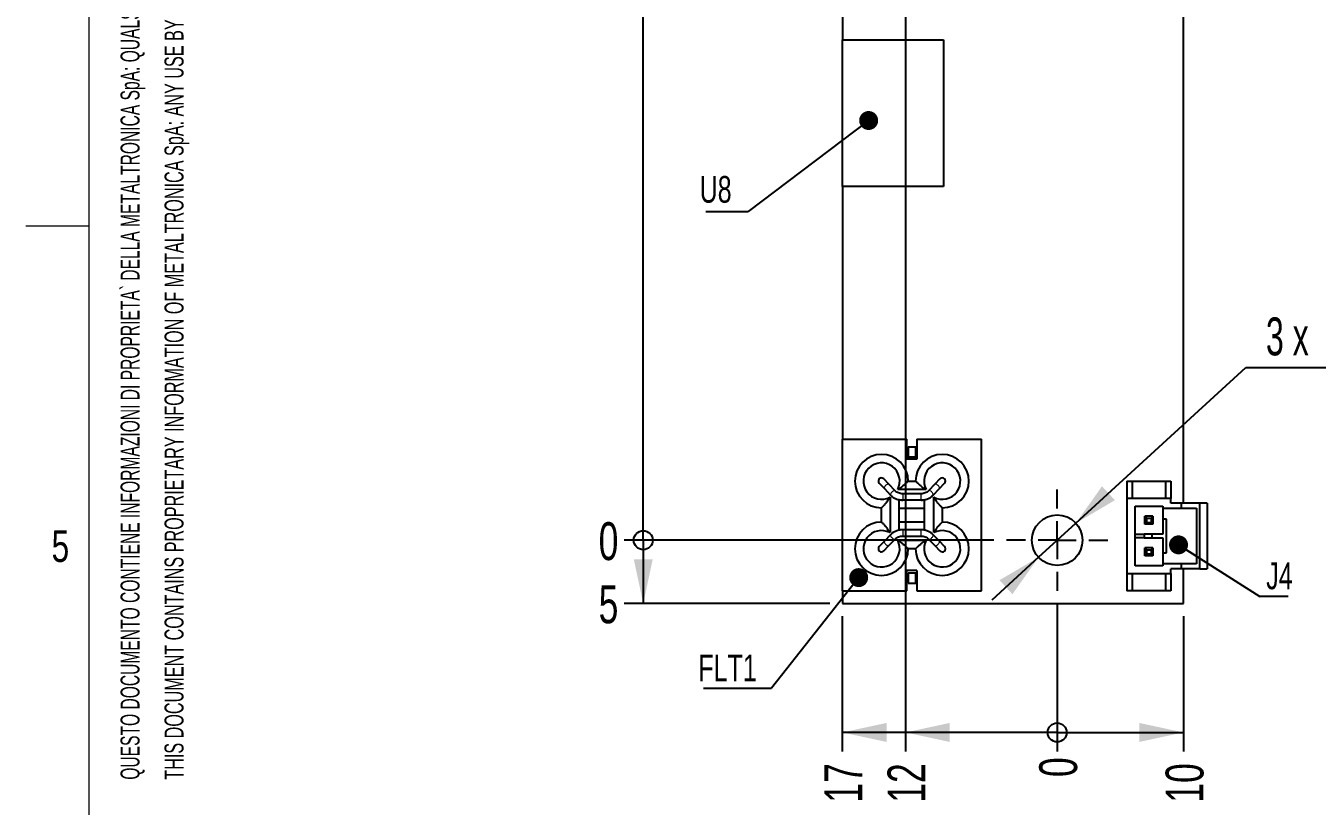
# Paper-space layout 'Sheet1' of a CAD drawing. Header units: millimetres. Extents: x 4 to 204, y -11 to 292.
# Drawn here: x 4.4 to 106.6, y 56.4 to 118.2 of the extents above; entities that cross this region are included whole.
import ezdxf

# ---------------------------------------------------------------- set-up
doc = ezdxf.new("R2010")
doc.units = ezdxf.units.MM
for name, color, linetype in [('NOTE', 7, 'Continuous'), ('QUOTE_-_DIAMETRO', 7, 'Continuous'), ('QUOTE_-_ORDINATA', 7, 'Continuous'), ('TACCHE_DI_CENTRATURA', 7, 'Continuous')]:
    doc.layers.add(name, color=color, linetype=linetype)
doc.styles.add('SLDTEXTSTYLE0', font='TXT', dxfattribs={"width": 0.615211})
doc.styles.add('SLDTEXTSTYLE1', font='TXT', dxfattribs={"width": 0.638186})
doc.styles.add('SLDTEXTSTYLE2', font='TXT', dxfattribs={"width": 0.75})
doc.styles.add('SLDTEXTSTYLE4', font='TXT', dxfattribs={"width": 0.7})
doc.styles.add('SLDTEXTSTYLE5', font='TXT', dxfattribs={"width": 0.633333})
doc.dimstyles.new('SLDDIMSTYLE0', dxfattribs={"dimtxt": 3, "dimasz": 0.5, "dimexe": 0, "dimexo": 0.0625, "dimgap": 0.75, "dimtad": 0, "dimtih": 1, "dimtoh": 1, "dimdec": 0, "dimrnd": 1e-09, "dimdsep": 46, "dimtxsty": 'SLDTEXTSTYLE4', "dimblk1": 'ORIGIN', "dimblk2": 'ORIGIN', "dimsah": 1, "dimcen": 0.09, "dimadec": 0, "dimazin": 2, "dimtfac": 1, "dimtdec": 3, "dimtofl": 0, "dimtmove": 0, "dimatfit": 3, "dimldrblk": 'ORIGIN', "dimfxl": 1, "dimfrac": 2, "dimtolj": 1, "dimtzin": 12, "dimarcsym": 0})
doc.dimstyles.new('SLDDIMSTYLE1', dxfattribs={"dimtxt": 3, "dimasz": 3.5, "dimexe": 0, "dimexo": 0.0625, "dimgap": 0.75, "dimtad": 0, "dimtih": 1, "dimtoh": 1, "dimdec": 1, "dimrnd": 1e-09, "dimzin": 12, "dimdsep": 46, "dimtxsty": 'SLDTEXTSTYLE4', "dimsah": 1, "dimcen": 0.09, "dimadec": 0, "dimazin": 3, "dimtfac": 1, "dimtdec": 3, "dimtofl": 0, "dimtmove": 0, "dimatfit": 3, "dimfxl": 1, "dimfrac": 2, "dimtolj": 1, "dimtzin": 12, "dimarcsym": 0})
doc.dimstyles.new('SLDDIMSTYLE2', dxfattribs={"dimtxt": 3, "dimasz": 3.5, "dimexe": 0, "dimexo": 0.0625, "dimgap": 0.75, "dimtad": 0, "dimtih": 1, "dimtoh": 1, "dimdec": 6, "dimrnd": 1e-09, "dimzin": 12, "dimdsep": 46, "dimtxsty": 'SLDTEXTSTYLE4', "dimsah": 1, "dimcen": 0, "dimadec": 0, "dimazin": 3, "dimtfac": 1, "dimtdec": 3, "dimtmove": 0, "dimatfit": 3, "dimfxl": 1, "dimfrac": 2, "dimtolj": 1, "dimtzin": 12, "dimarcsym": 0})
doc.dimstyles.new('SLDDIMSTYLE3', dxfattribs={"dimtxt": 0.18, "dimasz": 1.5, "dimexe": 0, "dimexo": 0.0625, "dimgap": 0, "dimtad": 0, "dimtih": 1, "dimtoh": 1, "dimdec": 0, "dimrnd": 1e-09, "dimzin": 0, "dimdsep": 46, "dimtxsty": 'Standard', "dimblk1": 'DOT', "dimblk2": 'DOT', "dimsah": 1, "dimcen": 0.09, "dimadec": 0, "dimazin": 0, "dimtfac": 1.5, "dimtdec": 0, "dimtofl": 0, "dimtmove": 0, "dimatfit": 3, "dimldrblk": 'DOT', "dimfxl": 1, "dimfrac": 2, "dimtolj": 1, "dimtzin": 0, "dimarcsym": 0})

# ---------------------------------------------------------------- blocks, each defined once
blk = doc.blocks.new('SW_NOTE_0')
at = {"color": 0, "linetype": 'Continuous', "lineweight": 18, "insert": (-1.93, 0), "char_height": 1.5, "attachment_point": 1, "rotation": 90, "style": 'SLDTEXTSTYLE0'}
blk.add_mtext('QUESTO DOCUMENTO CONTIENE INFORMAZIONI DI PROPRIETA` DELLA METALTRONICA SpA: QUALSIASI USO DA PARTE DI TERZI SENZA AUTORIZZAZIONE DELLA SOCIETA` SARA` PERSEGUITO A TERMINI DI LEGGE.', dxfattribs=at)
blk = doc.blocks.new('SW_NOTE_0_1')
at = {"color": 0, "linetype": 'Continuous', "lineweight": 18, "insert": (-1.93, 0), "char_height": 1.5, "attachment_point": 1, "rotation": 90, "style": 'SLDTEXTSTYLE1'}
blk.add_mtext('THIS DOCUMENT CONTAINS PROPRIETARY INFORMATION OF METALTRONICA SpA: ANY USE BY A THIRD PARTY WITHOUT PRIOR AUTHORIZATION BY THE COMPANY SHALL BE PURSUED ACCORDING TO LAW.', dxfattribs=at)
blk = doc.blocks.new('SW_NOTE_0_12')
at = {"color": 0, "linetype": 'Continuous', "lineweight": 18, "insert": (0, 3.22), "char_height": 2.5, "attachment_point": 1, "style": 'SLDTEXTSTYLE2'}
blk.add_mtext('5', dxfattribs=at)
blk = doc.blocks.new('SE')
at = {"color": 250, "linetype": 'Continuous', "lineweight": 18, "true_color": 0x191924}
for p, q in [((9.41, 286.96), (9.41, 9.96)), ((9.41, 102.3), (4.41, 102.3))]:
    blk.add_line(p, q, dxfattribs=at)
at = {"color": 7, "linetype": 'Continuous', "lineweight": 18}
for name, p in [('SW_NOTE_0', (13.84, 58.5)), ('SW_NOTE_0_1', (17.32, 58.5)), ('SW_NOTE_0_12', (6.45, 75.01))]:
    blk.add_blockref(name, p, dxfattribs=at)
blk = doc.blocks.new('_Origin')
at = {"color": 0, "linetype": 'ByBlock', "lineweight": -2}
blk.add_line((0, 0), (-1, 0), dxfattribs=at)
blk.add_circle((0, 0), 0.5, dxfattribs=at)
blk = doc.blocks.new('_D')
at = {"layer": 'QUOTE_-_ORDINATA'}
blk.add_line((86.02, 72.45), (86.02, 60.74), dxfattribs=at)
at = {"layer": 'QUOTE_-_ORDINATA', "xscale": 1.5, "yscale": 1.5}
blk.add_blockref('_Origin', (86.02, 62.24), dxfattribs=at)
at = {"layer": 'QUOTE_-_ORDINATA', "insert": (84.6, 58.71), "char_height": 3, "attachment_point": 1, "rotation": 90, "style": 'SLDTEXTSTYLE4'}
blk.add_mtext('0', dxfattribs=at)
blk = doc.blocks.new('_D_1')
at = {"layer": 'QUOTE_-_ORDINATA', "color": 7}
for p, q in [((74.02, 138.45), (74.02, 60.74)), ((86.02, 62.24), (74.02, 62.24))]:
    blk.add_line(p, q, dxfattribs=at)
blk.add_solid([(74.02, 62.24), (77.52, 61.49), (77.52, 62.99)], dxfattribs=at)
at = {"layer": 'QUOTE_-_ORDINATA', "color": 7, "insert": (72.6, 56.68), "char_height": 3, "attachment_point": 1, "rotation": 90, "style": 'SLDTEXTSTYLE4'}
blk.add_mtext('12', dxfattribs=at)
blk = doc.blocks.new('_D_2')
at = {"layer": 'QUOTE_-_ORDINATA', "color": 7}
for p, q in [((69.02, 71.45), (69.02, 60.74)), ((74.02, 62.24), (69.02, 62.24))]:
    blk.add_line(p, q, dxfattribs=at)
blk.add_solid([(69.02, 62.24), (72.52, 61.49), (72.52, 62.99)], dxfattribs=at)
at = {"layer": 'QUOTE_-_ORDINATA', "color": 7, "insert": (67.6, 56.68), "char_height": 3, "attachment_point": 1, "rotation": 90, "style": 'SLDTEXTSTYLE4'}
blk.add_mtext('17', dxfattribs=at)
blk = doc.blocks.new('_D_3')
at = {"layer": 'QUOTE_-_ORDINATA', "color": 7}
for p, q in [((96.02, 71.45), (96.02, 60.74)), ((86.02, 62.24), (96.02, 62.24))]:
    blk.add_line(p, q, dxfattribs=at)
blk.add_solid([(96.02, 62.24), (92.52, 62.99), (92.52, 61.49)], dxfattribs=at)
at = {"layer": 'QUOTE_-_ORDINATA', "color": 7, "insert": (94.6, 56.68), "char_height": 3, "attachment_point": 1, "rotation": 90, "style": 'SLDTEXTSTYLE4'}
blk.add_mtext('10', dxfattribs=at)
blk = doc.blocks.new('_D_4')
at = {"layer": 'QUOTE_-_ORDINATA'}
blk.add_line((81.02, 77.45), (51.77, 77.45), dxfattribs=at)
at = {"layer": 'QUOTE_-_ORDINATA', "xscale": 1.5, "yscale": 1.5}
blk.add_blockref('_Origin', (53.27, 77.45), dxfattribs=at)
at = {"layer": 'QUOTE_-_ORDINATA', "insert": (49.74, 78.88), "char_height": 3, "attachment_point": 1, "style": 'SLDTEXTSTYLE4'}
blk.add_mtext('0', dxfattribs=at)
blk = doc.blocks.new('_D_5')
at = {"layer": 'QUOTE_-_ORDINATA', "color": 7}
for p, q in [((53.27, 77.45), (53.27, 72.45)), ((68.02, 72.45), (51.77, 72.45))]:
    blk.add_line(p, q, dxfattribs=at)
blk.add_solid([(53.27, 72.45), (54.02, 75.95), (52.52, 75.95)], dxfattribs=at)
at = {"layer": 'QUOTE_-_ORDINATA', "color": 7, "insert": (49.74, 73.88), "char_height": 3, "attachment_point": 1, "style": 'SLDTEXTSTYLE4'}
blk.add_mtext('5', dxfattribs=at)
blk = doc.blocks.new('_D_6')
at = {"layer": 'QUOTE_-_ORDINATA', "color": 7}
for p, q in [((69.02, 143.45), (51.77, 143.45)), ((53.27, 77.45), (53.27, 143.45))]:
    blk.add_line(p, q, dxfattribs=at)
blk.add_solid([(53.27, 143.45), (52.52, 139.95), (54.02, 139.95)], dxfattribs=at)
at = {"layer": 'QUOTE_-_ORDINATA', "color": 7, "insert": (47.71, 144.88), "char_height": 3, "attachment_point": 1, "style": 'SLDTEXTSTYLE4'}
blk.add_mtext('66', dxfattribs=at)
blk = doc.blocks.new('_D_7')
at = {"layer": 'QUOTE_-_ORDINATA', "color": 7}
for p, q in [((68.02, 170.45), (51.77, 170.45)), ((53.27, 143.45), (53.27, 170.45))]:
    blk.add_line(p, q, dxfattribs=at)
blk.add_solid([(53.27, 170.45), (52.52, 166.95), (54.02, 166.95)], dxfattribs=at)
at = {"layer": 'QUOTE_-_ORDINATA', "color": 7, "insert": (47.71, 171.88), "char_height": 3, "attachment_point": 1, "style": 'SLDTEXTSTYLE4'}
blk.add_mtext('93', dxfattribs=at)
blk = doc.blocks.new('_D_8')
at = {"layer": 'QUOTE_-_ORDINATA', "color": 7}
for p, q in [((69.02, 267.45), (51.77, 267.45)), ((53.27, 170.45), (53.27, 267.45))]:
    blk.add_line(p, q, dxfattribs=at)
blk.add_solid([(53.27, 267.45), (52.52, 263.95), (54.02, 263.95)], dxfattribs=at)
at = {"layer": 'QUOTE_-_ORDINATA', "color": 7, "insert": (45.68, 268.88), "char_height": 3, "attachment_point": 1, "style": 'SLDTEXTSTYLE4'}
blk.add_mtext('190', dxfattribs=at)
blk = doc.blocks.new('_D_9')
at = {"layer": 'QUOTE_-_ORDINATA', "color": 7}
for p, q in [((68.02, 272.45), (51.77, 272.45)), ((53.27, 267.45), (53.27, 272.45))]:
    blk.add_line(p, q, dxfattribs=at)
blk.add_solid([(53.27, 272.45), (52.52, 268.95), (54.02, 268.95)], dxfattribs=at)
at = {"layer": 'QUOTE_-_ORDINATA', "color": 7, "insert": (45.68, 273.88), "char_height": 3, "attachment_point": 1, "style": 'SLDTEXTSTYLE4'}
blk.add_mtext('195', dxfattribs=at)
blk = doc.blocks.new('_D_10')
at = {"layer": 'QUOTE_-_DIAMETRO'}
for p, q in [((87.5, 78.8), (100.96, 91.13)), ((100.96, 91.13), (133.44, 91.13)), ((84.55, 76.1), (87.5, 78.8)), ((84.55, 76.1), (80.86, 72.72))]:
    blk.add_line(p, q, dxfattribs=at)
for points in [[(87.5, 78.8), (90.59, 80.62), (89.57, 81.72)], [(84.55, 76.1), (81.46, 74.29), (82.48, 73.18)]]:
    blk.add_solid(points, dxfattribs=at)
at = {"layer": 'QUOTE_-_DIAMETRO', "char_height": 3, "attachment_point": 1}
for s, insert, style in [('3 x', (102.54, 95.08), 'SLDTEXTSTYLE5'), ('%%c', (108.11, 95), 'SLDTEXTSTYLE4'), ('4 PASSANTE', (113.69, 95.08), 'SLDTEXTSTYLE4')]:
    blk.add_mtext(s, dxfattribs=dict(at, insert=insert, style=style))
blk = doc.blocks.new('SW_NOTE_0_49')
at = {"layer": 'NOTE', "color": 0}
blk.add_line((-5.38, 0), (0, 0), dxfattribs=at)
at = {"layer": 'NOTE', "color": 0, "insert": (-5.8, 2.67), "char_height": 2.117, "attachment_point": 1, "style": 'SLDTEXTSTYLE4'}
blk.add_mtext('FLT1', dxfattribs=at)
blk = doc.blocks.new('_Dot')
at = {"color": 0, "linetype": 'ByBlock', "lineweight": -2}
blk.add_line((-0.5, 0), (-1, 0), dxfattribs=at)
at = {"color": 0, "linetype": 'ByBlock', "const_width": 0.5}
blk.add_lwpolyline([(-0.25, 0, 1), (0.25, 0, 1)], format="xyb", close=True, dxfattribs=at)
blk = doc.blocks.new('SW_NOTE_0_50')
at = {"layer": 'NOTE', "color": 0}
blk.add_line((2.24, 0), (0, 0), dxfattribs=at)
at = {"layer": 'NOTE', "color": 0, "insert": (0.5, 2.68), "char_height": 2.117, "attachment_point": 1, "style": 'SLDTEXTSTYLE4'}
blk.add_mtext('J4', dxfattribs=at)
blk = doc.blocks.new('SW_NOTE_0_51')
at = {"layer": 'NOTE', "color": 0}
blk.add_line((-3.33, 0), (0, 0), dxfattribs=at)
at = {"layer": 'NOTE', "color": 0, "insert": (-3.83, 2.81), "char_height": 2.117, "attachment_point": 1, "style": 'SLDTEXTSTYLE4'}
blk.add_mtext('U8', dxfattribs=at)
blk = doc.blocks.new('SW_CENTERMARKSYMBOL_2')
at = {"layer": 'TACCHE_DI_CENTRATURA', "color": 0}
for p, q in [((0, 2.5), (0, 4)), ((0, 0), (0, 1.5)), ((-2.5, 0), (-4, 0)), ((0, 0), (-1.5, 0)), ((0, 0), (0, -1.5)), ((0, 0), (1.5, 0)), ((2.5, 0), (4, 0)), ((0, -2.5), (0, -4))]:
    blk.add_line(p, q, dxfattribs=at)

psp = doc.layouts.new('Sheet1')

# ---------------------------------------------------------------- linework, layer by layer
at = {"color": 7, "linetype": 'Continuous', "lineweight": 25}
for p, q in [((96.0246612, 80.3825291), (96.0246612, 148.6058624)), ((69.0246612, 130.2291958), (69.0246612, 117.0525291)), ((69.0246612, 117.0525291), (77.0246612, 117.0525291)), ((69.0246612, 105.4525291), (69.0246612, 117.0525291)), ((77.0246612, 117.0525291), (77.0246612, 105.4525291)), ((77.0246612, 105.4525291), (69.0246612, 105.4525291)), ((69.0246612, 105.4525291), (69.0246612, 85.4525291)), ((69.0246612, 73.4525291), (69.0246612, 85.4525291)), ((69.0246612, 85.4525291), (74.1246612, 85.4525291)), ((74.1246612, 83.8525291), (74.1246612, 85.4525291)), ((74.2246612, 84.8525291), (74.2246612, 84.0525291)), ((74.2246612, 84.8525291), (74.8246612, 84.8525291)), ((74.8246612, 84.0525291), (74.8246612, 84.8525291)), ((74.9246612, 85.4525291), (74.9246612, 83.8525291)), ((74.9246612, 85.4525291), (80.0246612, 85.4525291)), ((80.0246612, 73.4525291), (80.0246612, 85.4525291)), ((74.9246612, 83.8525291), (74.1246612, 83.8525291)), ((74.2246612, 84.0525291), (74.8246612, 84.0525291)), ((74.2246612, 84.0525291), (74.2246612, 83.8525291)), ((74.8246612, 83.8525291), (74.8246612, 84.0525291)), ((71.9443143, 81.9552582), (72.3465576, 81.5362548)), ((72.7072513, 81.8825207), (72.305008, 82.3015241)), ((73.2048265, 81.3642131), (72.7072513, 81.8825207)), ((74.235326, 82.1283912), (74.8139964, 82.1283912)), ((76.3420711, 81.8825207), (75.8444958, 81.3642131)), ((76.7443143, 82.3015241), (76.3420711, 81.8825207)), ((76.7027648, 81.5362548), (77.105008, 81.9552582)), ((91.5446612, 82.1125291), (91.9496612, 82.1125291)), ((91.5446612, 82.1125291), (91.5446612, 80.7525291)), ((91.9496612, 82.1125291), (91.9496612, 80.7525291)), ((91.9496612, 82.1125291), (94.6196612, 82.1125291)), ((94.6196612, 82.1125291), (95.0246612, 82.1125291)), ((94.6196612, 80.7525291), (94.6196612, 82.1125291)), ((95.0246612, 82.1125291), (95.0246612, 80.7525291)), ((72.3465576, 81.5362548), (72.8441329, 81.0179472)), ((72.7945342, 80.8527928), (72.7945342, 78.0522654)), ((75.6490628, 81.4585182), (73.4002596, 81.4585182)), ((75.2472392, 81.1283912), (73.8020832, 81.1283912)), ((76.2051895, 81.0179472), (76.7027648, 81.5362548)), ((76.2547882, 78.0522654), (76.2547882, 80.8527928)), ((91.5446612, 80.7525291), (91.5446612, 74.8125291)), ((95.0246612, 80.7525291), (91.5446612, 80.7525291)), ((95.0246612, 80.3825291), (95.0246612, 80.7525291)), ((72.1246612, 78.8873318), (72.1246612, 80.0177264)), ((75.5246612, 80.6283912), (73.5246612, 80.6283912)), ((73.5246612, 79.9987046), (73.5246612, 80.6283912)), ((73.5246612, 78.9063535), (73.5246612, 79.9987046)), ((73.5246612, 79.9987046), (75.5246612, 79.9987046)), ((75.5246612, 79.9987046), (75.5246612, 80.6283912)), ((75.5246612, 78.9063535), (75.5246612, 79.9987046)), ((76.9246612, 80.0177264), (76.9246612, 78.8873318)), ((92.1896612, 75.4225291), (92.1896612, 80.1425291)), ((92.1896612, 80.1425291), (94.3796612, 80.1425291)), ((94.3796612, 80.1425291), (94.3796612, 79.9825291)), ((94.3796612, 79.9825291), (95.8446612, 79.9825291)), ((94.3796612, 79.9825291), (94.3796612, 79.1125291)), ((95.8446612, 80.3825291), (95.0246612, 80.3825291)), ((95.8446612, 80.3825291), (95.8446612, 79.9825291)), ((97.3046612, 80.3825291), (95.8446612, 80.3825291)), ((95.8446612, 79.9825291), (97.0346612, 79.9825291)), ((97.0346612, 79.9825291), (97.0346612, 75.5825291)), ((97.3046612, 75.1825291), (97.3046612, 80.3825291)), ((97.8846612, 80.3825291), (97.3046612, 80.3825291)), ((97.8846612, 80.3825291), (97.8846612, 75.1825291)), ((73.5246612, 78.9063535), (75.5246612, 78.9063535)), ((73.5246612, 78.276667), (73.5246612, 78.9063535)), ((75.5246612, 78.276667), (75.5246612, 78.9063535)), ((93.6021612, 79.3500291), (92.9671612, 79.3500291)), ((92.9671612, 79.3500291), (93.1171612, 79.2000291)), ((92.9671612, 78.7150291), (92.9671612, 79.3500291)), ((92.9671612, 78.7150291), (93.1171612, 78.8650291)), ((93.6021612, 78.7150291), (92.9671612, 78.7150291)), ((93.1171612, 79.2000291), (93.4521612, 79.2000291)), ((93.1171612, 78.8650291), (93.1171612, 79.2000291)), ((93.1171612, 78.8650291), (93.4521612, 78.8650291)), ((93.4521612, 79.2000291), (93.6021612, 79.3500291)), ((93.4521612, 79.2000291), (93.4521612, 78.8650291)), ((93.4521612, 78.8650291), (93.6021612, 78.7150291)), ((93.6021612, 79.3500291), (93.6021612, 78.7150291)), ((94.6596612, 79.1125291), (94.3796612, 79.1125291)), ((94.3796612, 79.1125291), (94.3796612, 77.9225291)), ((94.6596612, 76.4525291), (94.6596612, 79.1125291)), ((72.8441329, 77.8871109), (72.3465576, 77.3688034)), ((75.5246612, 78.276667), (73.5246612, 78.276667)), ((73.8020832, 77.776667), (75.2472392, 77.776667)), ((76.7027648, 77.3688034), (76.2051895, 77.8871109)), ((92.1896612, 77.9225291), (92.8996612, 77.9225291)), ((93.4996612, 77.9225291), (92.8996612, 77.9225291)), ((92.8996612, 77.9225291), (92.8996612, 77.6425291)), ((93.4996612, 77.9225291), (93.4996612, 77.6425291)), ((94.3796612, 77.9225291), (93.4996612, 77.9225291)), ((72.3465576, 77.3688034), (71.9443143, 76.9498)), ((72.305008, 76.6035341), (72.7072513, 77.0225375)), ((72.7072513, 77.0225375), (73.2048265, 77.540845)), ((73.4002596, 77.44654), (75.6490628, 77.44654)), ((74.8139964, 76.776667), (74.235326, 76.776667)), ((75.8444958, 77.540845), (76.3420711, 77.0225375)), ((76.3420711, 77.0225375), (76.7443143, 76.6035341)), ((77.105008, 76.9498), (76.7027648, 77.3688034)), ((92.8996612, 77.6425291), (92.1896612, 77.6425291)), ((92.8996612, 77.6425291), (93.4996612, 77.6425291)), ((92.9671612, 76.2150291), (92.9671612, 76.8500291)), ((92.9671612, 76.8500291), (93.1171612, 76.7000291)), ((93.6021612, 76.8500291), (92.9671612, 76.8500291)), ((93.1171612, 76.3650291), (93.1171612, 76.7000291)), ((93.1171612, 76.7000291), (93.4521612, 76.7000291)), ((93.4521612, 76.7000291), (93.6021612, 76.8500291)), ((93.4521612, 76.7000291), (93.4521612, 76.3650291)), ((93.4996612, 77.6425291), (94.3796612, 77.6425291)), ((93.6021612, 76.8500291), (93.6021612, 76.2150291)), ((94.3796612, 77.6425291), (94.3796612, 76.4525291)), ((92.9671612, 76.2150291), (93.1171612, 76.3650291)), ((93.6021612, 76.2150291), (92.9671612, 76.2150291)), ((93.1171612, 76.3650291), (93.4521612, 76.3650291)), ((93.4521612, 76.3650291), (93.6021612, 76.2150291)), ((94.3796612, 76.4525291), (94.6596612, 76.4525291)), ((94.3796612, 76.4525291), (94.3796612, 75.5825291)), ((74.9246612, 75.0525291), (74.1246612, 75.0525291)), ((74.1246612, 73.4525291), (74.1246612, 75.0525291)), ((74.8246612, 74.8525291), (74.2246612, 74.8525291)), ((74.2246612, 74.8525291), (74.2246612, 74.0525291)), ((74.8246612, 74.0525291), (74.8246612, 74.8525291)), ((74.9246612, 75.0525291), (74.9246612, 73.4525291)), ((91.5446612, 74.8125291), (95.0246612, 74.8125291)), ((91.5446612, 74.8125291), (91.5446612, 73.4525291)), ((91.9496612, 74.8125291), (91.9496612, 73.4525291)), ((94.3796612, 75.4225291), (92.1896612, 75.4225291)), ((94.3796612, 75.5825291), (94.3796612, 75.4225291)), ((95.8446612, 75.5825291), (94.3796612, 75.5825291)), ((94.6196612, 73.4525291), (94.6196612, 74.8125291)), ((95.0246612, 74.8125291), (95.0246612, 75.1825291)), ((95.8446612, 75.1825291), (95.0246612, 75.1825291)), ((95.0246612, 74.8125291), (95.0246612, 73.4525291)), ((95.8446612, 75.5825291), (95.8446612, 75.1825291)), ((97.0346612, 75.5825291), (95.8446612, 75.5825291)), ((97.3046612, 75.1825291), (95.8446612, 75.1825291)), ((96.0246612, 72.4525291), (96.0246612, 75.1825291)), ((97.3046612, 75.1825291), (97.8846612, 75.1825291)), ((74.2246612, 74.0525291), (74.8246612, 74.0525291)), ((69.0246612, 73.4525291), (74.1246612, 73.4525291)), ((69.0246612, 73.4525291), (69.0246612, 72.4525291)), ((74.9246612, 73.4525291), (80.0246612, 73.4525291)), ((91.9496612, 73.4525291), (91.5446612, 73.4525291)), ((94.6196612, 73.4525291), (91.9496612, 73.4525291)), ((95.0246612, 73.4525291), (94.6196612, 73.4525291)), ((69.0246612, 72.4525291), (96.0246612, 72.4525291))]:
    psp.add_line(p, q, dxfattribs=at)
at = {"color": 59, "linetype": 'Continuous', "lineweight": 18}
for p, q in [((73.8020832, 81.1283912), (73.8020832, 80.6283912)), ((75.2472392, 80.6283912), (75.2472392, 81.1283892)), ((73.8020832, 78.276667), (73.8020832, 77.776667)), ((75.2472392, 77.776667), (75.2472392, 78.276667))]:
    psp.add_line(p, q, dxfattribs=at)
at = {"color": 59, "linetype": 'Continuous', "lineweight": 18, "flags": 128}
for points in [[(72.7072513, 81.8825207), (72.6956896, 81.8912018), (72.6634078, 81.8983048), (72.6210021, 81.8913967), (72.5716176, 81.8709898), (72.518917, 81.8385976), (72.4668088, 81.7966225), (72.4191576, 81.7481777), (72.3794974, 81.6968559), (72.3507698, 81.6464636), (72.3351053, 81.6007381), (72.3336656, 81.5630706), (72.3465576, 81.5362548)], [(76.7027648, 81.5362548), (76.7109669, 81.548161), (76.7167469, 81.5807058), (76.7081144, 81.6227943), (76.6857097, 81.671305), (76.6511943, 81.7226402), (76.6071282, 81.7729925), (76.5567795, 81.8186275), (76.5038824, 81.8561607), (76.45236, 81.8828085), (76.4060334, 81.8965944), (76.3683386, 81.896496), (76.3420711, 81.8825207)], [(73.2047207, 81.364323), (73.2027864, 81.3662048), (73.1752787, 81.3788285), (73.1365869, 81.3775278), (73.0895806, 81.3623991), (73.0377461, 81.3345644), (72.9849277, 81.2960882), (72.9350427, 81.2498241), (72.8917908, 81.1992031), (72.8583798, 81.1479797), (72.8372878, 81.0999529), (72.8300788, 81.0586846)], [(72.8300788, 81.0586846), (72.8372878, 81.0272354), (72.8441455, 81.0179341)], [(76.2192435, 81.0586846), (76.2120346, 81.0999529), (76.1909425, 81.1479797), (76.1575316, 81.1992031), (76.1142797, 81.2498241), (76.0643947, 81.2960882), (76.0115763, 81.3345644), (75.9597418, 81.3623991), (75.9127355, 81.3775278), (75.8740437, 81.3788285), (75.846536, 81.3662048), (75.8444813, 81.3641981)], [(76.2052203, 81.0179794), (76.2120346, 81.0272354), (76.2192435, 81.0586846)], [(72.844102, 77.8870788), (72.8372878, 77.8778227), (72.8300788, 77.8463736)], [(72.8300788, 77.8463736), (72.8372878, 77.8051053), (72.8583798, 77.7570784), (72.8917908, 77.7058551), (72.9350427, 77.6552341), (72.9849277, 77.6089699), (73.0377461, 77.5704937), (73.0895806, 77.5426591), (73.1365869, 77.5275304), (73.1752787, 77.5262297), (73.2027864, 77.5388534), (73.204841, 77.5408601)], [(75.8446017, 77.5407351), (75.846536, 77.5388534), (75.8740437, 77.5262297), (75.9127355, 77.5275304), (75.9597418, 77.5426591), (76.0115763, 77.5704937), (76.0643947, 77.6089699), (76.1142797, 77.6552341), (76.1575316, 77.7058551), (76.1909425, 77.7570784), (76.2120346, 77.8051053), (76.2192435, 77.8463736)], [(76.2192435, 77.8463736), (76.2120346, 77.8778227), (76.2051769, 77.8871241)], [(72.3465576, 77.3688034), (72.3383555, 77.3568971), (72.3325755, 77.3243524), (72.341208, 77.2822639), (72.3636127, 77.2337531), (72.3981281, 77.182418), (72.4421942, 77.1320657), (72.4925428, 77.0864306), (72.54544, 77.0488974), (72.5969624, 77.0222497), (72.6432889, 77.0084638), (72.6809838, 77.0085621), (72.7072513, 77.0225375)], [(76.3420711, 77.0225375), (76.3536328, 77.0138564), (76.3859146, 77.0067534), (76.4283203, 77.0136615), (76.4777047, 77.0340684), (76.5304053, 77.0664606), (76.5825136, 77.1084356), (76.6301648, 77.1568805), (76.6698249, 77.2082023), (76.6985526, 77.2585946), (76.7142171, 77.3043201), (76.7156567, 77.3419876), (76.7027648, 77.3688034)]]:
    psp.add_lwpolyline(points, dxfattribs=at)
at = {"color": 7, "linetype": 'Continuous', "lineweight": 25}
psp.add_circle((86.0246612, 77.4525291), 2, dxfattribs=at)
for centre, radius, start, end in [((72.1246612, 82.1283912), 2.1106648, 0, 270), ((76.9246612, 82.1283912), 2.1106648, 270, 180), ((72.1246612, 82.1283912), 1.4407918, 332.294054577, 297.705945423), ((76.9246612, 82.1283912), 1.4407918, 242.294054578, 207.705945423), ((72.1246612, 82.1283912), 0.25, 43.830860672, 180), ((72.1246612, 82.1283912), 0.25, 180, 223.830860672), ((76.9246612, 82.1283912), 0.25, 46.169139328, 136.169139328), ((76.9246612, 82.1283912), 0.25, 316.169139328, 46.169139328), ((72.1246612, 76.776667), 2.1106648, 90, 0), ((76.9246612, 76.776667), 2.1106648, 180, 90), ((72.1246612, 76.776667), 1.4407918, 62.294054577, 27.705945423), ((76.9246612, 76.776667), 1.4407918, 152.294054577, 117.705945423), ((72.1246612, 76.776667), 0.25, 136.169139328, 226.169139328), ((76.9246612, 76.776667), 0.25, 313.830860672, 43.830860672), ((72.1246612, 76.776667), 0.25, 226.169139328, 316.169139328), ((76.9246612, 76.776667), 0.25, 223.830860672, 313.830860672)]:
    psp.add_arc(centre, radius, start, end, dxfattribs=at)
for points, knots in [([(74.235326, 82.1283912), (74.1806156, 82.0748545), (74.0753844, 81.971881), (73.9084322, 81.8246299), (73.7417388, 81.6905804), (73.5766989, 81.5695338), (73.4570544, 81.4942535), (73.4002596, 81.4585182)], [0, 0, 0, 0, 0.2358170462, 0.4535757082, 0.6534051603, 0.8354727424, 1, 1, 1, 1]), ([(75.6490628, 81.4585182), (75.592268, 81.4942535), (75.4726235, 81.5695338), (75.3075836, 81.6905804), (75.1408902, 81.8246299), (74.973938, 81.971881), (74.8687068, 82.0748545), (74.8139964, 82.1283912)], [0, 0, 0, 0, 0.1645272576, 0.3465948397, 0.5464242918, 0.7641829538, 1, 1, 1, 1]), ([(72.7945342, 80.8527928), (72.7587989, 80.795998), (72.6835186, 80.6763535), (72.562472, 80.5113136), (72.4284224, 80.3446202), (72.2811713, 80.177668), (72.1781978, 80.0724368), (72.1246612, 80.0177264)], [0, 0, 0, 0, 0.16452725759, 0.34659483971, 0.54642429179, 0.76418295376, 1, 1, 1, 1]), ([(72.8441282, 81.0179522), (72.8951197, 80.9701702), (73.0046212, 80.8675613), (73.1794725, 80.7679282), (73.3445451, 80.7012487), (73.4861624, 80.6611718), (73.6402134, 80.6337423), (73.7472289, 80.6302046), (73.8020832, 80.6283912)], [0, 0, 0, 0, 0.2047360728, 0.439658499, 0.5685539133, 0.7049273621, 0.8487510642, 1, 1, 1, 1]), ([(73.8020832, 81.1283912), (73.7438066, 81.1314803), (73.6276838, 81.1376358), (73.4647834, 81.1869457), (73.3182386, 81.2606668), (73.2425547, 81.3297665), (73.2048313, 81.3642082)], [0, 0, 0, 0, 0.2526438873, 0.5034222929, 0.7524886206, 1, 1, 1, 1]), ([(75.8444911, 81.3642082), (75.8067677, 81.3297665), (75.7310838, 81.2606668), (75.5845389, 81.1869457), (75.4216385, 81.1376358), (75.3055157, 81.1314803), (75.2472392, 81.1283912)], [0, 0, 0, 0, 0.2475113794, 0.4965777071, 0.7473561127, 1, 1, 1, 1]), ([(75.2472392, 80.6283912), (75.3020934, 80.6302046), (75.4091089, 80.6337423), (75.56316, 80.6611718), (75.7047773, 80.7012487), (75.8698498, 80.7679282), (76.0447012, 80.8675613), (76.1542026, 80.9701702), (76.2051942, 81.0179522)], [0, 0, 0, 0, 0.1512489358, 0.2950726379, 0.4314460867, 0.560341501, 0.7952639272, 1, 1, 1, 1]), ([(76.9246612, 80.0177264), (76.8711246, 80.0724368), (76.768151, 80.177668), (76.6208999, 80.3446202), (76.4868504, 80.5113136), (76.3658038, 80.6763535), (76.2905235, 80.795998), (76.2547882, 80.8527928)], [0, 0, 0, 0, 0.23581704624, 0.45357570821, 0.65340516029, 0.83547274241, 1, 1, 1, 1]), ([(72.1246612, 78.8873318), (72.1781978, 78.8326214), (72.2811713, 78.7273902), (72.4284224, 78.560438), (72.562472, 78.3937446), (72.6835186, 78.2287047), (72.7587989, 78.1090602), (72.7945342, 78.0522654)], [0, 0, 0, 0, 0.2358170462, 0.4535757082, 0.6534051603, 0.8354727424, 1, 1, 1, 1]), ([(76.2547882, 78.0522654), (76.2905235, 78.1090602), (76.3658038, 78.2287047), (76.4868504, 78.3937446), (76.6208999, 78.560438), (76.768151, 78.7273902), (76.8711246, 78.8326214), (76.9246612, 78.8873318)], [0, 0, 0, 0, 0.1645272576, 0.3465948397, 0.5464242918, 0.7641829538, 1, 1, 1, 1]), ([(73.8020832, 78.276667), (73.7472289, 78.2748536), (73.6402134, 78.2713158), (73.4861624, 78.2438864), (73.3445451, 78.2038095), (73.1794725, 78.13713), (73.0046212, 78.0374968), (72.8951197, 77.934888), (72.8441282, 77.887106)], [0, 0, 0, 0, 0.1512489358, 0.2950726379, 0.4314460867, 0.560341501, 0.7952639272, 1, 1, 1, 1]), ([(73.2048313, 77.54085), (73.2425547, 77.5752916), (73.3182386, 77.6443914), (73.4647834, 77.7181124), (73.6276838, 77.7674224), (73.7438066, 77.7735779), (73.8020832, 77.776667)], [0, 0, 0, 0, 0.2475113794, 0.4965777071, 0.7473561127, 1, 1, 1, 1]), ([(76.2051942, 77.887106), (76.1542026, 77.934888), (76.0447012, 78.0374968), (75.8698498, 78.13713), (75.7047773, 78.2038095), (75.56316, 78.2438864), (75.4091089, 78.2713158), (75.3020934, 78.2748536), (75.2472392, 78.276667)], [0, 0, 0, 0, 0.2047360728, 0.439658499, 0.5685539133, 0.7049273621, 0.8487510642, 1, 1, 1, 1]), ([(75.2472392, 77.776667), (75.3055157, 77.7735779), (75.4216385, 77.7674224), (75.5845389, 77.7181124), (75.7310838, 77.6443914), (75.8067677, 77.5752916), (75.8444911, 77.54085)], [0, 0, 0, 0, 0.2526438873, 0.5034222929, 0.7524886206, 1, 1, 1, 1]), ([(73.4002596, 77.44654), (73.4570544, 77.4108047), (73.5766989, 77.3355244), (73.7417388, 77.2144778), (73.9084322, 77.0804283), (74.0753844, 76.9331772), (74.1806156, 76.8302036), (74.235326, 76.776667)], [0, 0, 0, 0, 0.1645272576, 0.3465948397, 0.5464242918, 0.7641829538, 1, 1, 1, 1]), ([(74.8139964, 76.776667), (74.8687068, 76.8302036), (74.973938, 76.9331772), (75.1408902, 77.0804283), (75.3075836, 77.2144778), (75.4726235, 77.3355244), (75.592268, 77.4108047), (75.6490628, 77.44654)], [0, 0, 0, 0, 0.2358170462, 0.4535757082, 0.6534051603, 0.8354727424, 1, 1, 1, 1])]:
    psp.add_open_spline(points, degree=3, knots=knots, dxfattribs=at)

# ---------------------------------------------------------------- block references
at = {"color": 7, "linetype": 'Continuous'}
psp.add_blockref('SE', (0, 0), dxfattribs=at)
at = {"layer": 'NOTE', "color": 7}
for name, p in [('SW_NOTE_0_51', (61.5583474, 103.467086)), ('SW_NOTE_0_50', (102.0606469, 73.008865)), ('SW_NOTE_0_49', (63.4286839, 65.7312369))]:
    psp.add_blockref(name, p, dxfattribs=at)
at = {"layer": 'TACCHE_DI_CENTRATURA', "color": 7}
psp.add_blockref('SW_CENTERMARKSYMBOL_2', (86.0246612, 77.4525291), dxfattribs=at)

# ---------------------------------------------------------------- dimensions: what is measured, and where the dimension line sits
at = {"layer": 'QUOTE_-_DIAMETRO'}
dim = psp.add_diameter_dim_2p(p1=(87.4992159, 78.8037095), p2=(84.5501065, 76.1013487), text='3 x <> PASSANTE\\P', dimstyle='SLDDIMSTYLE2', dxfattribs=at)
dim.commit()
dim.dimension.update_dxf_attribs({"geometry": '_D_10', "text_midpoint": (117.9938456, 93.6133009), "dimtype": 163})
at = {"layer": 'QUOTE_-_ORDINATA', "color": 7}
for feature_location, offset, dtype, origin, picture, middle in [((69.0246612, 272.4525291), (-17.2596001, 0), 0, (82.0246612, 77.4525291), '_D_9', (48.7213113, 272.4525291)), ((70.0246612, 267.4525291), (-18.2596001, 0), 0, (82.0246612, 77.4525291), '_D_8', (48.7213113, 267.4525291)), ((69.0246612, 170.4525291), (-17.2596001, 0), 0, (82.0246612, 77.4525291), '_D_7', (49.7358945, 170.4525291)), ((70.0246612, 143.4525291), (-18.2596001, 0), 0, (82.0246612, 77.4525291), '_D_6', (49.7358945, 143.4525291)), ((74.0246612, 139.4525291), (0, -78.7130346), 1, (86.0246612, 73.4525291), '_D_1', (74.0246612, 58.7103279)), ((69.0246612, 72.4525291), (-17.2596001, 0), 0, (82.0246612, 77.4525291), '_D_5', (50.7504778, 72.4525291)), ((69.0246612, 72.4525291), (0, -11.7130346), 1, (86.0246612, 73.4525291), '_D_2', (69.0246612, 58.7103279)), ((96.0246612, 72.4525291), (0, -11.7130346), 1, (86.0246612, 73.4525291), '_D_3', (96.0246612, 58.7103279))]:
    dim = psp.add_ordinate_dim(feature_location=feature_location, offset=offset, dtype=dtype, origin=origin, dimstyle='SLDDIMSTYLE1', dxfattribs=at)
    dim.commit()
    dim.dimension.update_dxf_attribs({"geometry": picture, "text_midpoint": middle})
at = {"layer": 'QUOTE_-_ORDINATA'}
for feature_location, offset, dtype, origin, picture, middle in [((82.0246611792, 77.4525290884), (-30.2596000815, 0), 0, (82.0246611792, 77.4525290884), '_D_4', (50.7504778192, 77.4525290884)), ((86.0246611792, 73.4525290884), (0, -12.7130345837), 1, (86.0246611792, 73.4525290884), '_D', (86.0246611792, 59.7249112262))]:
    dim = psp.add_ordinate_dim(feature_location=feature_location, offset=offset, dtype=dtype, origin=origin, dimstyle='SLDDIMSTYLE0', dxfattribs=at)
    dim.commit()
    dim.dimension.update_dxf_attribs({"geometry": picture, "text_midpoint": middle})

# ---------------------------------------------------------------- leaders
at = {"layer": 'NOTE', "color": 7}
for points in [[(71.1039203, 110.6643535), (61.5583474, 103.467086)], [(95.6244178, 77.0848741), (102.0606469, 73.008865)], [(70.3168048, 74.4924793), (63.4286839, 65.7312369)]]:
    psp.add_leader(points, dimstyle='SLDDIMSTYLE3', dxfattribs=at)

doc.saveas('drawing.dxf')
